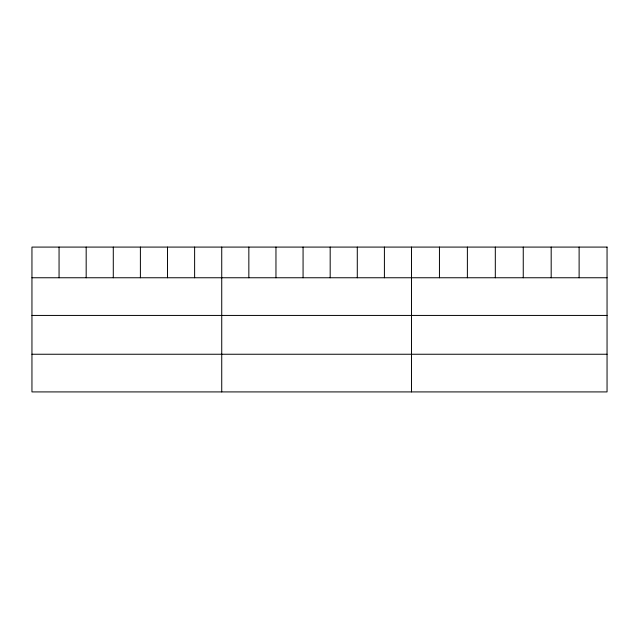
<?xml version="1.0" encoding="UTF-8"?>
<svg xmlns="http://www.w3.org/2000/svg" width="639" height="639" viewBox="0 0 639 639"><rect width="100%" height="100%" fill="white"/><g stroke="black" fill="none" stroke-linecap="round" stroke-linejoin="round"><path stroke-width="0.96" d="M31.95 277.757L607.05 277.757M31.95 315.434L607.05 315.434M31.95 354.246L607.05 354.246M579.118 247.085L579.118 277.757M551.185 247.085L551.185 277.757M523.253 247.085L523.253 277.757M495.313 247.085L495.313 277.757M467.381 247.085L467.381 277.757M439.448 247.085L439.448 277.757M411.516 247.085L411.516 391.915M384.406 247.085L384.406 277.757M357.289 247.085L357.289 277.757M330.179 247.085L330.179 277.757M303.07 247.085L303.07 277.757M275.96 247.085L275.96 277.757M248.843 247.085L248.843 277.757M221.733 247.085L221.733 391.915M194.623 247.085L194.623 277.757M167.506 247.085L167.506 277.757M140.396 247.085L140.396 277.757M113.287 247.085L113.287 277.757M86.177 247.085L86.177 277.757M59.06 247.085L59.06 277.757M607.05 247.085L31.95 247.085L31.95 391.915L607.05 391.915L607.05 247.085"/></g></svg>
